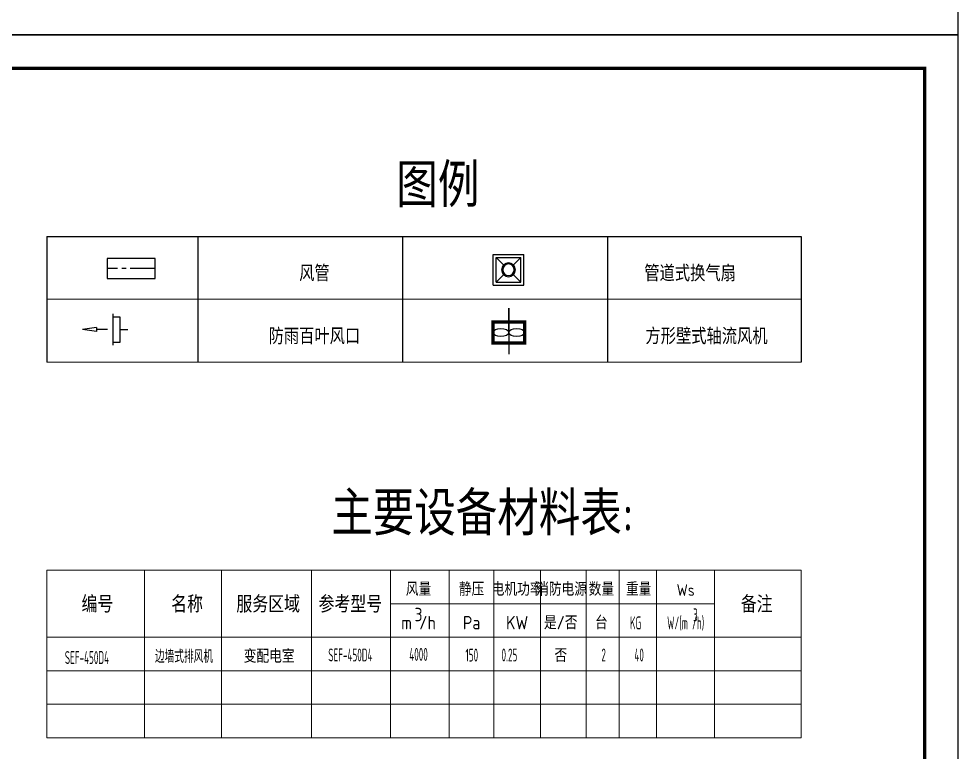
# Model space of a CAD drawing. Extents: x 5025702 to 7068445, y -422737 to 2032183.
# Drawn here: x 5057054 to 5085107, y -342754 to -320862 of the extents above; entities that cross this region are included whole.
import ezdxf
from ezdxf.enums import TextEntityAlignment as Align

# ---------------------------------------------------------------- set-up
doc = ezdxf.new("R2010")
doc.units = 0
doc.header["$LTSCALE"] = 1000
doc.header["$MEASUREMENT"] = 0
doc.linetypes.add('CENTER2', pattern=[1.125, 0.75, -0.125, 0.125, -0.125])
doc.layers.get('0').update_dxf_attribs({"linetype": 'CONTINUOUS'})
for name, color, linetype in [('DUCT-回风风口', 7, 'CONTINUOUS'), ('DUCT-送风中心线', 5, 'CENTER2'), ('DUCT-送风管', 4, 'CONTINUOUS'), ('PUB_TEXT', 7, 'CONTINUOUS'), ('TH_TITLE', 7, 'CONTINUOUS')]:
    doc.layers.add(name, color=color, linetype=linetype)
doc.styles.get("Standard").update_dxf_attribs({"font": 'SCEIE', "bigfont": 'SCEIC'})

# ---------------------------------------------------------------- blocks, each defined once
blk = doc.blocks.new('$风口$00000098')
for p, q in [((100, 250), (100, -250)), ((0, 200), (100, 200)), ((0, -200), (0, 200)), ((0, 0), (-100, 0)), ((172, 0), (315, 0)), ((315, 31), (500, 0)), ((315, 31), (315, -31)), ((315, -31), (500, 0)), ((100, -200), (0, -200))]:
    blk.add_line(p, q)

msp = doc.modelspace()

# ---------------------------------------------------------------- linework, layer by layer
at = {"color": 2}
for p, q in [((5071218.2, -328813.1), (5071218.2, -327894.7)), ((5071218.2, -327894.7), (5072136.7, -327894.7)), ((5072136.7, -328813.1), (5072136.7, -327894.7)), ((5071310.1, -328721.3), (5071310.1, -327986.5)), ((5071310.1, -327986.5), (5072044.8, -327986.5)), ((5071310.1, -327986.5), (5072044.8, -327986.5)), ((5072044.8, -328721.3), (5072044.8, -327986.5)), ((5071310.1, -328721.3), (5072044.8, -328721.3)), ((5071218.2, -328813.1), (5072136.7, -328813.1))]:
    msp.add_line(p, q, dxfattribs=at)
for p, q in [((5071310.1, -327986.5), (5071530.4, -328206.9)), ((5071824.5, -328206.9), (5072044.8, -327986.5)), ((5072136.7, -328506.9, 9177.7), (5072136.7, -328201, 9177.7)), ((5071310.1, -328721.3), (5071530.4, -328501)), ((5071824.5, -328501), (5072044.8, -328721.3))]:
    msp.add_line(p, q)
at = {"linetype": 'ByBlock'}
msp.add_line((5071685.4, -330218.4), (5071685.4, -329498.2), dxfattribs=at)
at = {"color": 2, "linetype": 'ByBlock'}
msp.add_line((5071685.4, -329498.2), (5071685.4, -330872.5), dxfattribs=at)
at = {"color": 2, "linetype": 'ByBlock', "const_width": 100}
msp.add_lwpolyline([(5071216, -329917.3), (5072156, -329917.3), (5072156, -330537.3), (5071216, -330537.3), (5071216, -329917.3)], dxfattribs=at)
at = {"extrusion": (0, 0, -1)}
for major_axis, start_param, end_param in [((0, 208), 3.1373587, 9.420544), ((-0.6, 173.3), 3.137413, 9.4205983)]:
    msp.add_ellipse((5071677.4, -328353.9), major_axis=major_axis, ratio=1, start_param=start_param, end_param=end_param, dxfattribs=at)
at = {"color": 2, "linetype": 'ByBlock'}
for centre in [(5071451, -330227.3), (5071921, -330227.3)]:
    msp.add_ellipse(centre, major_axis=(-235, 0), ratio=0.5235927, dxfattribs=at)
at = {"layer": 'DUCT-送风中心线'}
msp.add_line((5061130.6, -328320), (5059697.5, -328320), dxfattribs=at)
at = {"layer": 'DUCT-送风管'}
for p, q in [((5061130.6, -328022), (5059697.5, -328022)), ((5059697.5, -328022), (5059697.5, -328617.9)), ((5061130.6, -328617.9), (5061130.6, -328022)), ((5059697.5, -328617.9), (5061130.6, -328617.9))]:
    msp.add_line(p, q, dxfattribs=at)
at = {"layer": 'PUB_TEXT'}
for p, q in [((5057894.8, -327356.3), (5057894.8, -331115.4)), ((5057894.8, -327356.3), (5068514.2, -327356.3)), ((5062404.2, -327356.3), (5062404.2, -331115.4)), ((5068514.2, -327356.3), (5080414, -327356.3)), ((5068514.2, -327356.3), (5068514.2, -331115.4)), ((5074629.5, -327356.3), (5074629.5, -331115.4)), ((5080414, -327356.3), (5080414, -331115.4))]:
    msp.add_line(p, q, dxfattribs=at)
at = {"layer": 'PUB_TEXT', "lineweight": 0}
for p, q in [((5057894.8, -329235.8), (5068514.2, -329235.8)), ((5068514.2, -329235.8), (5080414, -329235.8)), ((5057894.8, -331115.4), (5068514.2, -331115.4)), ((5068514.2, -331115.4), (5080414, -331115.4)), ((5057894.8, -337324.8), (5080414, -337324.8)), ((5057894.8, -337324.8), (5057894.8, -342324.8)), ((5060806.4, -337324.8), (5060806.4, -342324.8)), ((5063105.6, -337324.8), (5063105.6, -342324.8)), ((5065792.2, -337324.8), (5065792.2, -342324.8)), ((5068157.8, -337324.8), (5068157.8, -342324.8)), ((5069904.9, -337324.8), (5069904.9, -342324.8)), ((5071237.1, -337324.8), (5071237.1, -342324.8)), ((5072629, -337324.8), (5072629, -342324.8)), ((5074000.6, -337324.8), (5074000.6, -342324.8)), ((5074000.6, -337324.8), (5074000.6, -342324.8)), ((5074986.8, -337324.8), (5074986.8, -342324.8)), ((5076097.8, -337324.8), (5076097.8, -342324.8)), ((5077824.7, -337324.8), (5077824.7, -342324.8)), ((5080414, -337324.8), (5080414, -342324.8)), ((5068157.8, -338324.8), (5077824.7, -338324.8)), ((5057894.8, -339324.8), (5080414, -339324.8)), ((5059414, -339324.8), (5080414, -339324.8)), ((5057894.8, -340324.8), (5080414, -340324.8)), ((5057894.8, -341324.8), (5080414, -341324.8)), ((5059414, -341324.8), (5080414, -341324.8)), ((5057894.8, -342324.8), (5080414, -342324.8))]:
    msp.add_line(p, q, dxfattribs=at)
at = {"layer": 'TH_TITLE'}
for points in [[(5025707.2, -321337.3), (5085107.2, -321337.3), (5085107.2, -279337.3), (5025707.2, -279337.3)], [(5025707.2, -363337.3), (5085107.2, -363337.3), (5085107.2, -321337.3), (5025707.2, -321337.3)]]:
    msp.add_lwpolyline(points, close=True, dxfattribs=at)
at = {"layer": 'TH_TITLE', "const_width": 100}
msp.add_lwpolyline([(5028207.2, -362337.3), (5084107.2, -362337.3), (5084107.2, -322337.3), (5028207.2, -322337.3)], close=True, dxfattribs=at)
at = {"layer": 'TH_TITLE', "const_width": 80}
msp.add_lwpolyline([(5084107.2, -362337.3), (5084107.2, -322337.3)], dxfattribs=at)

# ---------------------------------------------------------------- block references
at = {"layer": 'DUCT-回风风口', "color": 4, "xscale": 2.25, "yscale": -1.875, "zscale": 1.5, "rotation": 180}
msp.add_blockref('$风口$00000098', (5060085.1, -330139.4, 3900), dxfattribs=at)

# ---------------------------------------------------------------- texts
at = {"layer": 'PUB_TEXT', "lineweight": 0}
for s, p in [('图例', (5068327.7, -326486.6)), ('主要设备材料表:', (5066383.5, -336284.1))]:
    msp.add_text(s, height=1305.25, dxfattribs=at).set_placement(p)
for s, height, p in [('风管', 480, (5065881.8, -328698.9)), ('管道式换气扇', 480, (5077100.3, -328698.9)), ('防雨百叶风口', 480, (5065881.8, -330578.4)), ('方形壁式轴流风机', 480, (5077590.7, -330578.4)), ('风量', 400, (5068991.4, -338087.1)), ('静压', 400, (5070577.5, -338087.1)), ('电机功率', 400, (5071935.8, -338087.1)), ('消防电源', 400, (5073262.3, -338087.1)), ('数量', 400, (5074451.2, -338087.1)), ('重量', 400, (5075562.7, -338087.1)), ('Ws', 350, (5076968.7, -338087.1)), ('编号', 500, (5059402.1, -338587.1)), ('名称', 500, (5062079.8, -338587.1)), ('服务区域', 500, (5064501.7, -338587.1)), ('参考型号', 500, (5066955.3, -338587.1)), ('备注', 500, (5079090.3, -338587.1)), ('3', 400, (5068991.4, -338845.4)), ('m /h', 400, (5068991.4, -339087.1)), ('Pa', 400, (5070577.5, -339087.1)), ('KW', 400, (5071935.8, -339087.1)), ('是/否', 400, (5073238, -339087.1)), ('台', 400, (5074451.2, -339087.1)), ('变配电室', 400, (5064530.6, -340087.1)), ('否', 400, (5073238, -340063.7))]:
    msp.add_text(s, height=height, dxfattribs=at).set_placement(p, align=Align.CENTER)
at = {"layer": 'PUB_TEXT', "width": 0.6}
for s, height, p in [('3', 385.8, (5077260.7, -338845.4)), ('KG', 385.82, (5075474, -339087.1)), ('W/(m /h)', 385.82, (5076968.7, -339087.1)), ('边墙式排风机', 385.82, (5061987.1, -340087.1)), ('SEF-450D4', 385.82, (5066955.3, -340044.7)), ('4000', 385.82, (5068991.4, -340027.6))]:
    msp.add_text(s, height=height, dxfattribs=at).set_placement(p, align=Align.CENTER)
for s, height, p in [('150', 385.82, (5070393.4, -340048.4)), ('0.25', 385.82, (5071469.8, -340044.7)), ('2', 385.8, (5074451.2, -340044.7)), ('40', 385.82, (5075437.3, -340044.7)), ('SEF-450D4', 385.82, (5058429.9, -340122.2))]:
    msp.add_text(s, height=height, dxfattribs=at).set_placement(p)

doc.saveas('drawing.dxf')
